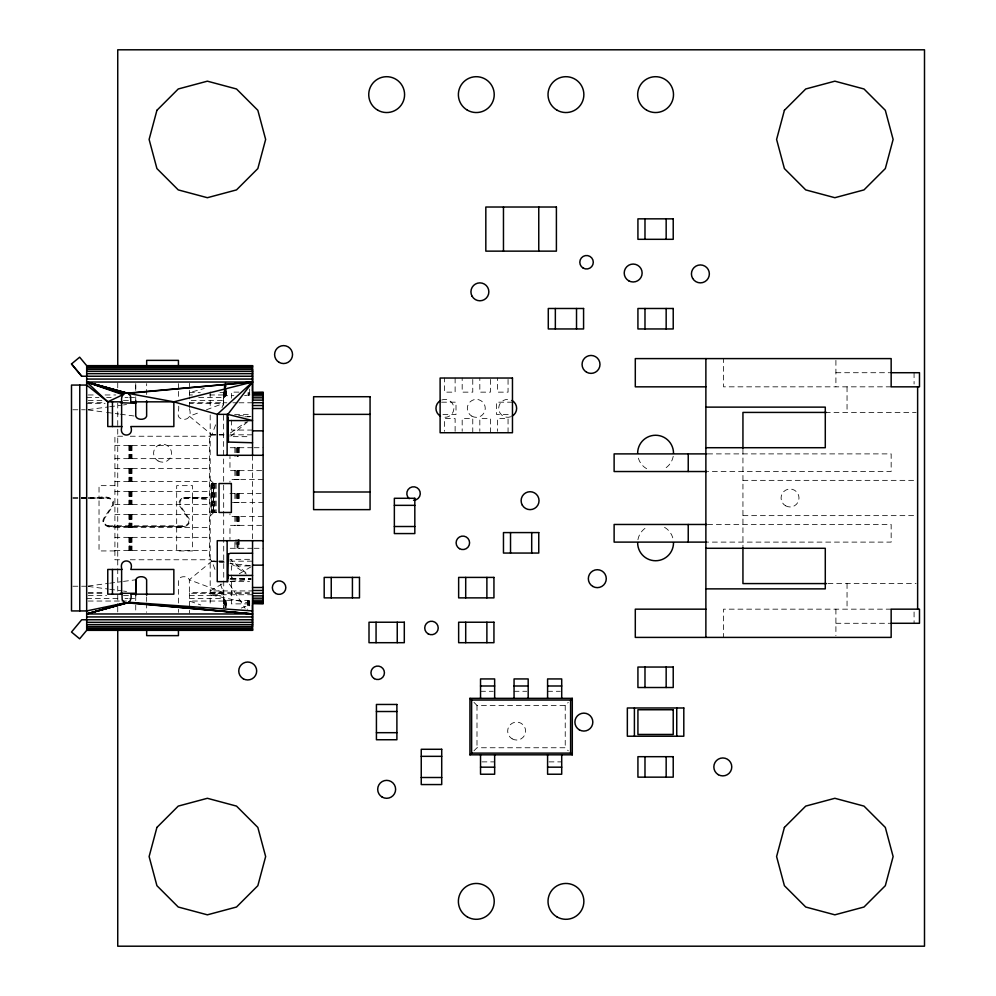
<?xml version="1.0" encoding="UTF-8"?>
<svg xmlns="http://www.w3.org/2000/svg" width="996" height="996" viewBox="0 0 996 996"><rect width="100%" height="100%" fill="white"/><g stroke="black" fill="none" stroke-linecap="round" stroke-linejoin="round"><path stroke-width="0.75" stroke-dasharray="4.98 3.74" d="M135.73 390.444L135.73 382.912M146.649 394.491L146.661 383.634M178.446 612.366L178.458 609.266M178.458 603.053L178.471 579.784C179.703 575.651 188.12 575.651 189.34 579.784L189.377 593.292L223.614 593.292L223.627 606.987M189.365 407.625L189.377 396.831M189.377 395.362L189.377 383.336M183.675 497.726L192.552 497.651L192.552 485.65L176.678 485.65L176.678 525.876C181.309 527.83 191.083 525.539 188.381 518.854L179.504 505.669C177.886 502.47 180.127 498.224 183.675 497.726L209.496 497.651L209.534 437.207L211.438 434.966L217.738 434.841L210.193 434.829M189.365 408.709C191.867 415.195 188.182 421.557 180.824 418.557C175.508 416.926 179.965 408.933 178.471 405.347M223.614 402.708L223.614 392.648L217.389 392.648M224.959 599.928L225.059 607.473L224.959 599.928L223.639 597.961M210.193 479.997L213.729 483.533L213.331 512.467L213.331 483.533M225.669 607.722L225.146 600.04M225.158 607.51L225.357 600.127L225.357 607.622M225.781 607.747L225.768 600.264M88.221 498.349C94.458 500.166 114.814 492.796 112.511 505.37L103.895 518.032C100.26 524.394 109.473 529.212 114.914 526.585M103.211 519.825L103.148 521.742M223.639 398.039L225.768 395.736L233.873 395.661M215.609 424.831L211.874 434.866L189.34 416.216L200.769 411.921M222.008 407.625L223.614 403.33L189.377 403.33L189.377 400.367L223.614 400.367M210.193 516.003L213.729 512.467M473.972 750.785L476.997 747.759L565.23 747.759L568.255 750.785M473.972 702.379L476.997 705.405L565.23 705.405L568.255 702.379M247.855 421.607L230.225 436.646L249.573 436.671M230.35 433.011L246.386 421.881M248.079 392.598L248.079 395.586L250.37 394.64L244.605 395.649M222.108 583.905L210.193 590.939L252.548 590.939M230.051 579.224L232.703 577.655M239.314 573.746L252.548 565.94L229.864 563.387M206.471 409.767L223.614 403.33M241.256 608.058L249.722 604.921M192.489 394.964L189.377 394.964L189.377 392.648L204.28 388.477M223.614 561.171L211.874 561.134L209.534 558.793L209.496 498.349C203.919 502.395 177.413 490.754 180.139 505.37L189.016 518.555C192.016 525.651 181.932 528.864 176.678 526.585L108.39 526.573L184.845 526.51M88.208 409.568L108.141 406.953M109.672 406.754L121.935 405.148M123.467 404.936L126.542 404.538M88.208 586.022L108.153 583.407M109.684 583.208L121.96 581.602M123.492 581.403L135.767 579.784M230.935 581.34L251.004 579.373M219.207 434.841L223.614 434.829M183.799 498.423L209.496 498.349M249.573 559.329L230.225 559.354L247.855 574.393M835.905 372.716L889.627 372.716M891.159 386.834L723.532 386.834L723.532 358.597M238.94 392.125L231.371 392.125L231.371 398.201M189.377 392.648L200.271 392.648M88.208 394.964L95.877 394.964M105.078 394.964L115.81 394.964M209.608 394.964L223.614 394.964M86.677 397.553L98.94 397.553M106.609 397.553L111.203 397.553M124.998 397.553L128.073 397.553M129.605 397.553L135.73 397.553M198.714 397.553L223.614 397.553M88.208 400.367L102.015 400.367M123.467 400.367L129.605 400.367M441.564 402.185L456.006 402.185L456.006 414.535L441.564 414.535M512.467 402.185L496.593 402.185L496.593 414.535L511.023 414.535M88.208 402.708L105.078 402.708M189.377 402.708L226.839 402.782M232.89 402.782L237.422 402.782M238.94 402.782L252.548 402.782M86.677 403.33L105.078 403.33M72.882 409.767L79.78 409.767M81.585 409.767L85.295 409.767M825.286 412.419L916.096 412.419M234.608 414.361L249.56 414.361M244.829 416.776L251.004 416.776M252.548 430.06L231.371 430.06L231.371 419.44M219.145 434.829L228.345 434.829M229.864 434.829L252.548 434.829M122.595 436.236L114.914 436.236L114.914 559.764L122.595 559.764M130.277 436.236L210.193 436.236M114.914 445.598L210.193 445.598M252.648 447.714L229.964 447.714L229.964 444.851M254.067 447.714L263.131 447.714M707.646 453.89L891.159 453.89L891.159 471.531L707.646 471.531M114.914 458.646L210.193 458.646M114.914 468.531L210.193 468.531M261.637 470.647L229.964 470.647L229.964 456.529M263.131 479.474L229.964 479.474L229.964 482.301M742.941 480.358L916.083 480.358M114.914 481.591L210.193 481.591M211.264 483.533L216.667 483.533M114.914 485.65L99.027 485.65L99.027 497.651C104.356 495.485 116.295 497.639 113.146 505.669L104.256 518.854C101.667 524.979 110.319 527.868 114.914 525.876M114.914 491.476L210.193 491.476M229.964 493.593L263.131 493.593M72.882 497.651L87.399 497.651M88.221 497.651L99.027 497.651M192.552 497.651L209.496 497.651M72.882 498.349L87.399 498.349M232.429 502.407L263.131 502.407M114.914 504.524L210.193 504.524M216.667 512.467L211.264 512.467L211.339 483.533M114.914 514.409L210.193 514.409M742.941 515.642L916.083 515.642M263.131 516.526L229.964 516.526L229.964 513.699M707.646 524.469L891.159 524.469L891.159 542.11L707.646 542.11M261.637 525.353L229.964 525.353L229.964 539.471M107.917 525.813L184.721 525.813M114.914 527.469L210.193 527.469M114.914 537.354L210.193 537.354M252.648 548.286L229.964 548.286L229.964 551.149M254.067 548.286L263.131 548.286M114.914 550.402L210.193 550.402M114.914 550.937L99.027 550.937L99.027 498.349M130.277 559.764L210.193 559.764M217.763 561.171L210.193 561.171L217.763 562.018M219.145 561.171L228.345 561.171M229.864 561.171L252.548 561.171M249.523 565.94L231.371 565.94L231.371 573.522M230.935 578.402L251.004 578.402M230.935 578.801L251.004 578.801M230.935 579.224L251.004 579.224M230.126 581.639L249.56 581.639M827.962 583.581L916.096 583.581M72.882 586.233L86.677 586.233M210.193 592.284L249.523 592.284M88.208 592.67L105.078 592.67M220.415 584.067L223.614 592.67L189.377 592.67L189.377 613.088M88.208 593.292L105.078 593.292M210.193 593.566L249.523 593.566M252.548 594.749L210.193 594.749L249.523 603.227M88.208 595.633L106.609 595.633M123.467 595.633L129.605 595.633M189.377 595.633L223.614 595.633M86.677 598.447L118.873 598.447M124.998 598.447L128.073 598.447M129.605 598.447L135.73 598.447M189.377 598.447L223.614 598.447M88.208 601.036L120.404 601.036M121.935 601.036L126.542 601.036M223.614 601.036L189.377 601.036L200.794 605.008M249.523 603.875L231.371 603.875L231.371 575.041M891.159 609.166L723.532 609.166L723.532 637.403M835.905 623.284L889.627 623.284M480.533 691.286L493.232 691.286M514.061 691.286L526.76 691.286M547.588 691.286L560.287 691.286M481.94 761.878L494.651 761.878M548.995 761.878L561.707 761.878M225.992 607.797L225.992 600.314L247.668 600.364L250.37 601.36L248.079 600.414L248.079 609.39M81.585 497.651L108.962 497.726M81.585 498.349L108.85 498.423M238.654 415.419L251.004 416.627M219.269 562.192L228.345 563.213M88.208 409.979L105.09 412.182M106.622 412.394L118.898 414M120.429 414.199L134.236 416.017M88.208 586.432L108.141 589.047M109.672 589.246L121.935 590.852M123.467 591.064L126.542 591.462M223.614 592.67L189.34 579.784L211.874 561.134L215.609 571.169M230.35 562.989L246.386 574.119M229.491 584.179L245.141 608.319M225.606 382.302L225.731 386.772M225.781 388.253L225.992 395.686L225.992 388.203M225.196 389.959L225.071 385.527L225.071 390.021M225.233 391.44L225.357 395.873L225.357 391.378M225.619 385.29L225.694 389.772M225.706 391.254L225.768 395.736M213.729 483.533L214.165 512.467L214.165 483.533M225.096 391.503L225.146 395.96M178.446 383.634L178.458 389.834M178.458 391.391L178.458 399.147M146.649 596.853L146.649 601.509M146.649 603.053L146.661 612.366M914.079 372.716L914.079 384.008M914.079 611.992L914.079 623.284M847.048 386.834L847.048 412.419M847.048 583.581L847.048 609.166M835.905 360.365L835.905 386.834M835.905 609.166L835.905 635.635M742.941 449.258L742.941 546.742M565.23 705.405L565.23 747.759M508.06 379.439L508.06 392.15L497.465 392.15L497.465 378.032M508.06 432.737L508.06 418.619L497.465 418.619L497.465 431.318M490.418 379.439L490.418 392.15L479.823 392.15L479.823 378.032M490.418 432.737L490.418 418.619L479.823 418.619L479.823 431.318M476.997 705.405L476.997 747.759M472.764 379.439L472.764 392.15L462.181 392.15L462.181 378.032M472.764 432.737L472.764 418.619L462.181 418.619L462.181 431.318M455.122 378.032L455.122 392.15L444.54 392.15L444.54 378.032M455.122 431.318L455.122 418.619L444.54 418.619L444.54 431.318M252.548 455.297L252.548 539.683M249.66 389.087L249.66 395.076M249.66 600.924L249.66 608.407M248.888 392.399L248.888 395.4M248.888 600.6L248.888 608.095M247.668 600.364L247.668 609.34M239.165 447.714L239.165 453.591M239.165 470.647L239.165 479.474M239.165 493.593L239.165 502.407M239.165 516.526L239.165 525.353M239.165 539.471L239.165 548.286M238.716 447.714L238.716 453.591M238.716 470.647L238.716 479.474M238.716 493.593L238.716 502.407M238.716 516.526L238.716 525.353M238.716 542.409L238.716 548.286M238.293 447.714L238.293 456.529M238.293 470.647L238.293 479.474M238.293 493.593L238.293 502.407M238.293 516.526L238.293 525.353M238.293 539.471L238.293 548.286M237.907 447.714L237.907 456.529M237.907 470.647L237.907 479.474M237.907 493.593L237.907 502.407M237.907 516.526L237.907 525.353M237.907 539.471L237.907 548.286M237.558 447.714L237.558 456.529M237.558 470.647L237.558 479.474M237.558 493.593L237.558 502.407M237.558 516.526L237.558 525.353M237.558 542.409L237.558 548.286M237.272 447.714L237.272 456.529M237.272 470.647L237.272 479.474M237.272 493.593L237.272 502.407M237.272 516.526L237.272 525.353M237.272 542.409L237.272 548.286M237.048 447.714L237.048 453.591M237.048 470.647L237.048 479.474M237.048 493.593L237.048 502.407M237.048 516.526L237.048 525.353M237.048 542.409L237.048 548.286M236.04 447.714L236.04 456.529M236.04 470.647L236.04 479.474M236.04 493.593L236.04 502.407M236.04 516.526L236.04 525.353M236.04 539.471L236.04 548.286M234.907 447.714L234.907 456.529M234.907 470.647L234.907 479.474M234.907 493.593L234.907 502.407M234.907 516.526L234.907 525.353M234.907 542.409L234.907 548.286M226.216 391.167L226.216 395.661M226.216 600.339L226.216 607.821M225.992 382.215L225.992 386.709M225.557 385.315L225.557 389.81M225.557 391.304L225.557 395.798M225.557 600.202L225.557 607.697M225.357 385.39L225.357 389.884M224.959 382.601L224.959 387.083M224.959 388.589L224.959 396.072M224.772 385.713L224.772 396.196M224.772 599.804L224.772 607.286M224.436 386L224.436 396.483M224.436 599.517L224.436 607M224.15 386.336L224.15 396.819M224.15 599.181L224.15 608.17M223.913 392.71L223.913 397.192M223.913 598.808L223.913 607.784M223.751 391.615L223.614 406.331M223.614 415.332L223.751 607.373M216.132 483.533L216.132 512.467M215.111 483.533L215.111 512.467M212.609 483.533L212.609 512.467M212.024 483.533L212.024 512.467M211.6 483.533L211.6 512.467M210.193 391.876L210.193 408.895M210.193 414.996L210.193 605.668M192.552 498.349L192.552 550.937L176.678 550.937L176.678 526.585M135.73 383.597L135.73 390.955M135.73 396.831L135.73 399.77M135.73 595.633L135.73 603.576M135.73 605.045L135.73 613.088M132.007 445.598L132.007 458.646M132.007 468.531L132.007 481.591M132.007 491.476L132.007 504.524M132.007 514.409L132.007 527.469M132.007 537.354L132.007 550.402M131.472 445.598L131.472 458.646M131.472 468.531L131.472 481.591M131.472 491.476L131.472 504.524M131.472 514.409L131.472 527.469M131.472 537.354L131.472 550.402M130.962 445.598L130.962 458.646M130.962 468.531L130.962 481.591M130.962 491.476L130.962 504.524M130.962 514.409L130.962 527.469M130.962 537.354L130.962 550.402M130.488 445.598L130.488 458.646M130.488 468.531L130.488 481.591M130.488 491.476L130.488 504.524M130.488 514.409L130.488 527.469M130.488 537.354L130.488 550.402M130.065 445.598L130.065 458.646M130.065 468.531L130.065 481.591M130.065 491.476L130.065 504.524M130.065 514.409L130.065 527.469M130.065 537.354L130.065 550.402M129.704 445.598L129.704 458.646M129.704 468.531L129.704 481.591M129.704 491.476L129.704 504.524M129.704 514.409L129.704 527.469M129.704 537.354L129.704 550.402M129.418 445.598L129.418 458.646M129.418 468.531L129.418 481.591M129.418 491.476L129.418 504.524M129.418 514.409L129.418 527.469M129.418 537.354L129.418 550.402M129.206 445.598L129.206 458.646M129.206 468.531L129.206 481.591M129.206 491.476L129.206 504.524M129.206 514.409L129.206 527.469M129.206 537.354L129.206 550.402M129.032 445.598L129.069 458.646M129.032 468.531L129.069 481.591M129.069 491.476L129.032 504.524M129.069 514.409L129.032 527.469M129.069 537.354L129.032 550.402M117.74 382.838L117.74 389.063M117.74 403.069L117.74 605.381M117.74 606.938L117.74 613.163M441.838 399.944A8.964 8.964 0 0 1 453.89 408.36A8.964 8.964 0 0 1 441.838 416.776M510.749 416.776A8.964 8.964 0 0 1 498.735 407.588A8.964 8.964 0 0 1 512.156 400.591M637.913 539.745A17.928 17.928 0 0 1 646.616 527.295M664.544 527.295A17.928 17.928 0 0 1 673.234 539.745M673.234 456.255A17.928 17.928 0 0 1 664.544 468.705M646.616 468.705A17.928 17.928 0 0 1 637.913 456.255M158.078 460.949A8.964 8.964 0 0 0 171.524 453.18A8.964 8.964 0 0 0 158.078 445.411A8.964 8.964 0 0 0 158.078 460.949M471.818 416.129A8.964 8.964 0 0 0 485.264 408.36A8.964 8.964 0 0 0 471.818 400.591A8.964 8.964 0 0 0 471.818 416.129M785.558 505.769A8.964 8.964 0 0 0 799.004 498A8.964 8.964 0 0 0 785.558 490.231A8.964 8.964 0 0 0 785.558 505.769M512.156 738.833A8.964 8.964 0 0 0 525.602 731.064A8.964 8.964 0 0 0 512.156 723.295A8.964 8.964 0 0 0 512.156 738.833"/><path stroke-width="1.49" d="M120.404 402.708L135.73 403.33L135.73 400.367M146.649 400.703L146.636 416.216C145.416 420.349 137 420.349 135.767 416.216L135.73 402.708M146.673 366.565L146.673 360.365L178.433 360.365L178.446 366.565M178.446 629.435L178.433 635.635L146.673 635.635L146.673 629.435M146.649 595.297L146.636 579.784C145.416 575.651 137 575.651 135.767 579.784L135.73 593.292L120.404 593.292M135.767 579.784L135.73 595.633M227.847 578.402L228.383 554.199L230.225 553.278L252.548 553.253M252.486 391.191L252.548 369.367L86.677 369.367M228.669 560.001L227.885 561.271L227.885 555.195M252.548 376.251L81.709 376.239L71.5 363.951L79.655 357.19L86.677 365.656L86.677 630.344L79.655 638.81L71.5 632.049L81.709 619.761L252.548 619.749L252.486 604.809M263.131 455.297L217.253 455.297L217.253 414.361L252.548 382.028L173.852 401.836L173.852 426.537L130.8 426.537C134.771 437.867 117.989 437.867 121.973 426.537L107.767 426.537L107.767 401.836L86.677 382.028L252.548 382.028L227.847 414.361L227.847 420.573L252.548 420.573L227.847 414.361L217.253 414.361L173.852 401.836L128.16 393.383C123.28 391.316 120.304 397.84 121.973 401.836L107.767 401.836L86.677 385.066L71.5 385.066L71.5 610.934L86.677 610.934L125.297 602.854C130.103 604.049 132.095 597.874 130.8 594.164L173.852 594.164L173.852 569.463L130.8 569.463C134.771 558.134 117.989 558.134 121.973 569.463L107.767 569.463L107.767 594.164L121.973 594.164L122.209 600.015L125.297 602.854L86.677 613.972L252.548 613.972L128.795 602.269L252.548 610.934M469.938 754.819L471.631 753.125L570.596 753.125L572.289 754.819L572.289 698.345L469.938 698.345L469.938 754.819L572.289 754.819M469.938 698.345L471.631 700.039L570.596 700.039L572.289 698.345M107.767 401.836L122.906 394.715L86.677 382.028L127.463 393.146L252.548 382.028L128.16 393.383L130.551 395.985L130.8 401.836L173.852 401.836M252.548 619.761L252.548 626.633L86.677 626.633M128.16 602.617L252.548 613.972L127.463 602.854L86.677 613.972L126.019 602.978M86.677 613.972L126.741 602.978M86.677 365.656L252.548 365.656L252.548 455.297M86.677 366.603L252.548 366.603M86.677 367.773L252.548 367.773M86.677 371.346L252.548 371.346M891.159 372.716L919.482 372.716L919.482 386.834L891.159 386.834L891.159 358.597L635.299 358.597L635.299 386.834L705.878 386.834M86.677 373.662L252.548 373.662M86.677 379.065L252.548 379.065M252.548 392.362L263.131 392.125L263.131 603.875L252.548 603.638M252.548 393.071L263.131 393.071M252.548 394.242L263.131 394.242M252.548 395.835L263.131 395.835M252.548 397.815L263.131 397.815M252.548 400.131L263.131 400.131M252.548 402.72L263.131 402.72M252.548 405.534L263.131 405.534M705.878 407.127L825.286 407.127L825.286 447.714L705.878 447.714M252.548 408.497L263.131 408.497M826.419 412.419L742.941 412.419L742.941 448.212M313.603 414.361L370.064 414.361M252.548 430.845L263.131 430.845M706.762 453.89L614.121 453.89L614.121 471.531L706.762 471.531M313.603 491.999L370.064 491.999M394.354 505.346L414.822 505.346M706.762 524.469L614.121 524.469L614.121 542.11L706.762 542.11M394.354 526.51L414.822 526.51M263.131 540.704L217.253 540.704L217.253 581.639L227.847 581.639L227.847 575.427L252.548 575.427M705.878 548.286L825.286 548.286L825.286 588.873L705.878 588.873M252.548 565.155L263.131 565.155M826.419 583.581L742.941 583.581L742.941 547.788M252.548 587.503L263.131 587.503M252.548 590.466L263.131 590.466M252.548 593.28L263.131 593.28M252.548 595.869L263.131 595.869M252.548 598.185L263.131 598.185M252.548 600.165L263.131 600.165M252.548 601.758L263.131 601.758M252.548 602.929L263.131 602.929M705.878 609.166L635.299 609.166L635.299 637.403L891.159 637.403L891.159 609.166L919.482 609.166L919.482 623.284L891.159 623.284M86.677 616.935L252.548 616.935M86.677 622.338L252.548 622.338M86.677 624.654L252.548 624.654M86.677 628.227L252.548 628.227M86.677 629.397L252.548 629.397M86.677 630.344L252.548 630.344L252.548 540.704M480.533 685.995L494.651 685.995M514.061 685.995L528.179 685.995M547.588 685.995L561.707 685.995M376.426 711.518L396.894 711.518M376.426 732.683L396.894 732.683M421.246 756.338L441.714 756.338M480.533 767.169L494.651 767.169M547.588 767.169L561.707 767.169M421.246 777.503L441.714 777.503M252.548 442.747L228.669 442.075L227.885 440.805L227.847 420.573M126.741 393.022L86.677 382.028L123.392 394.179M126.019 393.022L86.677 382.028L123.965 393.731M125.297 393.146L86.677 382.028L124.612 393.383M227.885 434.729L227.885 440.805L227.847 417.598L227.885 434.729L228.669 435.999M71.5 363.951L81.709 376.239M917.627 386.834L917.627 609.166M705.878 358.597L705.878 637.403M688.236 453.89L688.236 471.531M688.236 524.469L688.236 542.11M676.745 707.982L676.745 736.218M666.162 218.846L666.162 239.314M666.162 308.486L666.162 328.954M666.162 667.046L666.162 687.514M666.162 756.686L666.162 777.154M644.985 218.846L644.985 239.314M644.985 308.486L644.985 328.954M644.985 667.046L644.985 687.514M644.985 756.686L644.985 777.154M634.402 707.982L634.402 736.218M576.522 308.486L576.522 328.954M570.596 700.039L570.596 753.125M561.707 698.345L561.707 678.936L547.588 678.936L547.588 698.345M561.707 754.819L561.707 774.228L547.588 774.228L547.588 754.819M555.345 308.486L555.345 328.954M538.761 207.019L538.761 251.141M531.702 532.586L531.702 553.054M528.179 698.345L528.179 678.936L514.061 678.936L514.061 698.345M510.525 532.586L510.525 553.054M503.466 207.019L503.466 251.141M494.651 698.345L494.651 678.936L480.533 678.936L480.533 698.345M494.651 754.819L494.651 774.228L480.533 774.228L480.533 754.819M486.882 577.406L486.882 597.874M486.882 622.226L486.882 642.694M471.631 700.039L471.631 753.125M465.705 577.406L465.705 597.874M465.705 622.226L465.705 642.694M397.242 622.226L397.242 642.694M376.065 622.226L376.065 642.694M352.422 577.406L352.422 597.874M331.245 577.406L331.245 597.874M228.383 435.725L228.383 441.801M228.383 554.199L228.383 560.275M227.984 435.078L228.159 441.489M228.159 554.511L227.984 560.922M227.138 414.361L227.138 455.297M227.138 540.704L227.138 581.639M189.377 365.893L252.548 365.893L86.677 365.893L135.73 365.893M189.377 630.107L252.548 630.107L86.677 630.107L135.73 630.107M121.624 401.836L121.624 426.537M121.624 569.463L121.624 594.164M117.74 365.719L117.74 49.8L924.5 49.8L924.5 946.2L117.74 946.2L117.74 630.281M112.448 401.836L112.448 426.537M112.448 569.463L112.448 594.164M79.78 385.066L79.78 610.934M409.219 498.685A6.735 6.735 0 0 1 409.842 487.891A6.735 6.735 0 0 1 420.001 491.576A6.735 6.735 0 0 1 413.552 500.253M440.444 416.129A8.964 8.964 0 0 1 440.444 400.591M512.156 400.591A8.964 8.964 0 0 1 512.156 416.129M673.508 542.82A17.928 17.928 0 0 1 655.58 560.748A17.928 17.928 0 0 1 637.652 542.82M637.652 453.18A17.928 17.928 0 0 1 655.58 435.252A17.928 17.928 0 0 1 673.508 453.18M156.92 110.307L149.114 139.44L156.92 168.573L178.247 189.9L207.38 197.706L236.513 189.9L257.839 168.573L265.646 139.44L257.839 110.307L236.513 88.98L207.38 81.174L178.247 88.98L156.92 110.307M156.92 827.427L149.114 856.56L156.92 885.693L178.247 907.02L207.38 914.826L236.513 907.02L257.839 885.693L265.646 856.56L257.839 827.427L236.513 806.1L207.38 798.294L178.247 806.1L156.92 827.427M784.4 110.307L776.594 139.44L784.4 168.573L805.727 189.9L834.86 197.706L863.993 189.9L885.32 168.573L893.126 139.44L885.32 110.307L863.993 88.98L834.86 81.174L805.727 88.98L784.4 110.307M784.4 827.427L776.594 856.56L784.4 885.693L805.727 907.02L834.86 914.826L863.993 907.02L885.32 885.693L893.126 856.56L885.32 827.427L863.993 806.1L834.86 798.294L805.727 806.1L784.4 827.427M556.403 207.019L485.824 207.019L485.824 251.141L556.403 251.141L556.403 207.019M673.221 218.846L637.926 218.846L637.926 239.314L673.221 239.314L673.221 218.846M583.581 308.486L548.286 308.486L548.286 328.954L583.581 328.954L583.581 308.486M673.221 308.486L637.926 308.486L637.926 328.954L673.221 328.954L673.221 308.486M512.467 378.032L440.12 378.032L440.12 432.737L512.467 432.737L512.467 378.032M370.064 396.719L313.603 396.719L313.603 509.641L370.064 509.641L370.064 396.719M231.371 483.533L219.02 483.533L219.02 512.467L231.371 512.467L231.371 483.533M414.822 498.286L394.354 498.286L394.354 533.57L414.822 533.57L414.822 498.286M538.761 532.586L503.466 532.586L503.466 553.054L538.761 553.054L538.761 532.586M359.481 577.406L324.186 577.406L324.186 597.874L359.481 597.874L359.481 577.406M493.941 577.406L458.646 577.406L458.646 597.874L493.941 597.874L493.941 577.406M404.301 622.226L369.006 622.226L369.006 642.694L404.301 642.694L404.301 622.226M493.941 622.226L458.646 622.226L458.646 642.694L493.941 642.694L493.941 622.226M673.221 667.046L637.926 667.046L637.926 687.514L673.221 687.514L673.221 667.046M396.894 704.458L376.426 704.458L376.426 739.742L396.894 739.742L396.894 704.458M683.804 707.982L627.343 707.982L627.343 736.218L683.804 736.218L683.804 707.982M673.221 709.75L637.926 709.75L637.926 734.45L673.221 734.45L673.221 709.75M441.714 749.278L421.246 749.278L421.246 784.562L441.714 784.562L441.714 749.278M673.221 756.686L637.926 756.686L637.926 777.154L673.221 777.154L673.221 756.686M382.178 797.099A8.964 8.964 0 0 0 395.624 789.33A8.964 8.964 0 0 0 382.178 781.561A8.964 8.964 0 0 0 382.178 797.099M579.386 729.869A8.964 8.964 0 0 0 592.832 722.1A8.964 8.964 0 0 0 579.386 714.331A8.964 8.964 0 0 0 579.386 729.869M692.631 278.382A8.964 8.964 0 0 0 708.156 278.382A8.964 8.964 0 0 0 700.4 264.936A8.964 8.964 0 0 0 692.631 278.382M522.315 505.159A8.964 8.964 0 0 0 537.84 505.159A8.964 8.964 0 0 0 530.084 491.713A8.964 8.964 0 0 0 522.315 505.159M586.544 372.18A8.964 8.964 0 0 0 599.99 364.424A8.964 8.964 0 0 0 586.544 356.655A8.964 8.964 0 0 0 586.544 372.18M243.236 678.762A8.964 8.964 0 0 0 256.682 670.993A8.964 8.964 0 0 0 243.236 663.236A8.964 8.964 0 0 0 243.236 678.762M718.328 774.689A8.964 8.964 0 0 0 731.774 766.92A8.964 8.964 0 0 0 718.328 759.151A8.964 8.964 0 0 0 718.328 774.689M583.17 268.086A6.735 6.735 0 0 0 593.292 262.259A6.735 6.735 0 0 0 583.17 256.42A6.735 6.735 0 0 0 583.17 268.086M459.48 548.659A6.735 6.735 0 0 0 469.589 542.82A6.735 6.735 0 0 0 459.48 536.981A6.735 6.735 0 0 0 459.48 548.659M275.718 593.479A6.735 6.735 0 0 0 285.827 587.64A6.735 6.735 0 0 0 275.718 581.801A6.735 6.735 0 0 0 275.718 593.479M428.106 633.817A6.735 6.735 0 0 0 438.215 627.978A6.735 6.735 0 0 0 428.106 622.139A6.735 6.735 0 0 0 428.106 633.817M592.832 586.445A8.964 8.964 0 0 0 606.278 578.676A8.964 8.964 0 0 0 592.832 570.907A8.964 8.964 0 0 0 592.832 586.445M279.092 362.345A8.964 8.964 0 0 0 292.538 354.576A8.964 8.964 0 0 0 279.092 346.807A8.964 8.964 0 0 0 279.092 362.345M374.322 678.637A6.735 6.735 0 0 0 384.431 672.798A6.735 6.735 0 0 0 374.322 666.959A6.735 6.735 0 0 0 374.322 678.637M628.688 280.785A8.964 8.964 0 0 0 642.134 273.016A8.964 8.964 0 0 0 628.688 265.26A8.964 8.964 0 0 0 628.688 280.785M472.129 296.31A8.964 8.964 0 0 0 487.654 296.31A8.964 8.964 0 0 0 479.898 282.864A8.964 8.964 0 0 0 472.129 296.31M467.336 110.145A17.928 17.928 0 0 0 494.228 94.62A17.928 17.928 0 0 0 467.336 79.095A17.928 17.928 0 0 0 467.336 110.145M556.976 110.145A17.928 17.928 0 0 0 583.868 94.62A17.928 17.928 0 0 0 556.976 79.095A17.928 17.928 0 0 0 556.976 110.145M467.336 916.905A17.928 17.928 0 0 0 494.228 901.38A17.928 17.928 0 0 0 467.336 885.855A17.928 17.928 0 0 0 467.336 916.905M556.976 916.905A17.928 17.928 0 0 0 583.868 901.38A17.928 17.928 0 0 0 556.976 885.855A17.928 17.928 0 0 0 556.976 916.905M377.696 110.145A17.928 17.928 0 0 0 404.588 94.62A17.928 17.928 0 0 0 377.696 79.095A17.928 17.928 0 0 0 377.696 110.145M646.616 110.145A17.928 17.928 0 0 0 673.508 94.62A17.928 17.928 0 0 0 646.616 79.095A17.928 17.928 0 0 0 646.616 110.145"/></g></svg>
